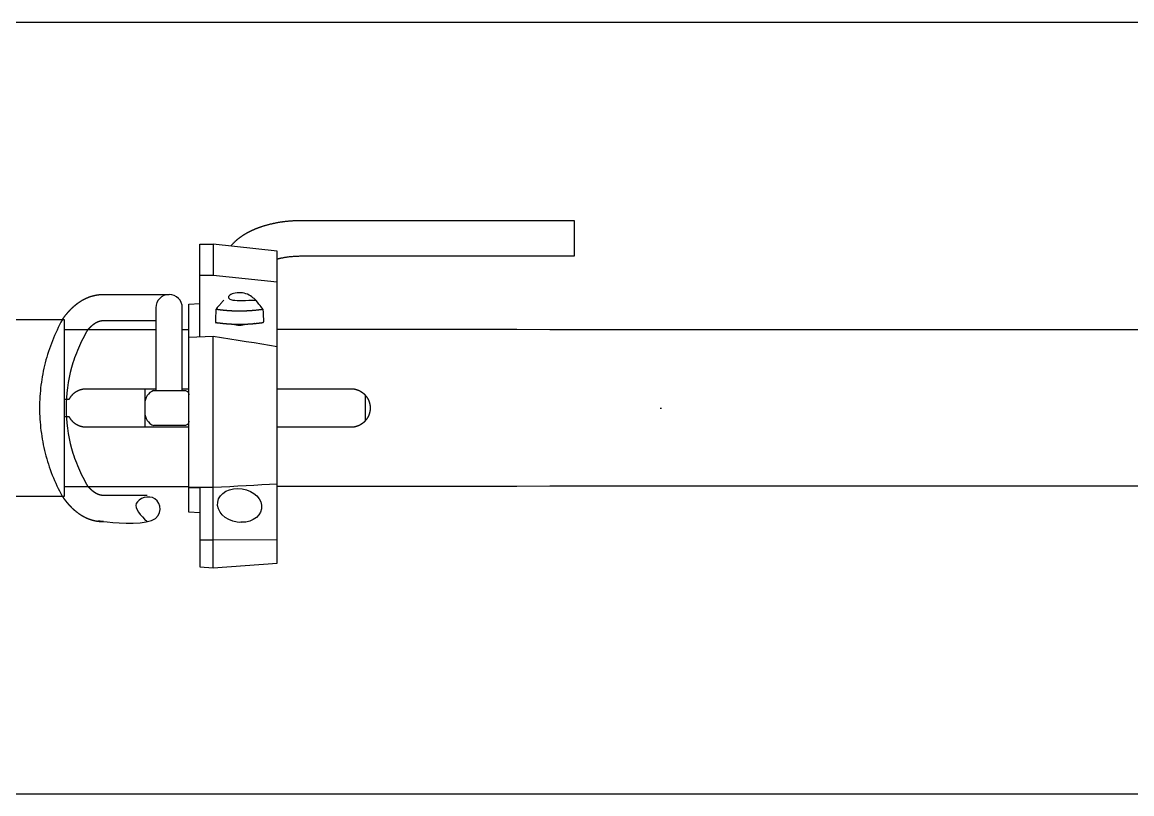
# Model space of a CAD drawing. Header units: millimetres. Extents: x 1924 to 471109, y -30014 to 109986.
# Drawn here: x 465719 to 466223, y 65733 to 66083 of the extents above; entities that cross this region are included whole.
import ezdxf

# ---------------------------------------------------------------- set-up
doc = ezdxf.new("R2010")
doc.units = ezdxf.units.MM
doc.header["$LTSCALE"] = 100
doc.linetypes.add('104', pattern=[4, 2, -2])
doc.linetypes.add('ACAD_ISO10W100', pattern=[18, 12, -3, 0, -3])
doc.layers.add('osy objektu', color=130, linetype='ACAD_ISO10W100', plot=False)
doc.layers.add('PERI_HIDDEN', color=30, linetype='104', plot=False)
doc.layers.add('rez sloupy', color=90, linetype='Continuous')

msp = doc.modelspace()

# ---------------------------------------------------------------- linework, layer by layer
at = {"color": 0, "linetype": 'ByBlock'}
for p, q in [((465799.947, 65968.015), (465805.947, 65968.015)), ((465738.447, 65943.29), (465779.947, 65943.29)), ((465791.947, 65943.29), (465794.947, 65943.29)), ((465774.947, 65916.495), (465774.947, 65898.995)), ((465791.947, 65916.495), (465794.947, 65916.495)), ((465874.947, 65913.603), (465874.947, 65901.888)), ((465738.447, 65872.2), (465794.947, 65872.2))]:
    msp.add_line(p, q, dxfattribs=at)
for points in [[(465834.947, 65975.355), (465835.1, 65975.394), (465835.253, 65975.434), (465835.408, 65975.473), (465835.564, 65975.511), (465835.72, 65975.549), (465835.878, 65975.586), (465836.036, 65975.623), (465836.195, 65975.659), (465836.354, 65975.694), (465836.515, 65975.73), (465836.676, 65975.764), (465836.838, 65975.798), (465837.001, 65975.831), (465837.164, 65975.864), (465837.493, 65975.928), (465837.825, 65975.99), (465838.159, 65976.049), (465838.496, 65976.106), (465838.835, 65976.16), (465839.177, 65976.212), (465839.52, 65976.262), (465839.866, 65976.309), (465840.214, 65976.353), (465840.563, 65976.394), (465840.914, 65976.434), (465841.267, 65976.47), (465841.621, 65976.504), (465841.977, 65976.535), (465842.334, 65976.564), (465842.692, 65976.59), (465843.051, 65976.613), (465843.411, 65976.633), (465843.772, 65976.651), (465844.133, 65976.666), (465844.495, 65976.679), (465844.858, 65976.688), (465845.22, 65976.695), (465845.583, 65976.7), (465845.947, 65976.701), (465969.947, 65976.701), (465969.947, 65992.701), (465845.947, 65992.701), (465845.652, 65992.7), (465845.358, 65992.698), (465845.063, 65992.695), (465844.769, 65992.69), (465844.475, 65992.684), (465844.18, 65992.677), (465843.886, 65992.668), (465843.592, 65992.658), (465843.299, 65992.646), (465843.005, 65992.633), (465842.712, 65992.619), (465842.418, 65992.603), (465842.125, 65992.586), (465841.832, 65992.568), (465841.54, 65992.549), (465841.247, 65992.528), (465840.955, 65992.505), (465840.664, 65992.482), (465840.372, 65992.456), (465840.081, 65992.43), (465839.79, 65992.402), (465839.5, 65992.373), (465839.21, 65992.343), (465838.921, 65992.311), (465838.631, 65992.278), (465838.343, 65992.243), (465838.054, 65992.207), (465837.767, 65992.17), (465837.479, 65992.132), (465837.193, 65992.092), (465836.906, 65992.051), (465836.621, 65992.008), (465836.336, 65991.964), (465836.051, 65991.919), (465835.767, 65991.872), (465835.484, 65991.824), (465835.201, 65991.775), (465834.919, 65991.724), (465834.637, 65991.672), (465834.357, 65991.619), (465834.077, 65991.564), (465833.797, 65991.508), (465833.519, 65991.45), (465833.241, 65991.392), (465832.964, 65991.332), (465832.687, 65991.27), (465832.412, 65991.207), (465832.137, 65991.143), (465831.863, 65991.078), (465831.59, 65991.011), (465831.317, 65990.942), (465831.046, 65990.873), (465830.775, 65990.802), (465830.505, 65990.729), (465830.236, 65990.656), (465829.968, 65990.581), (465829.701, 65990.504), (465829.435, 65990.426), (465829.17, 65990.347), (465828.906, 65990.266), (465828.643, 65990.185), (465828.38, 65990.101), (465828.119, 65990.017), (465827.859, 65989.93), (465827.729, 65989.887), (465827.6, 65989.843), (465827.471, 65989.799), (465827.342, 65989.754), (465827.213, 65989.709), (465827.084, 65989.664), (465826.956, 65989.618), (465826.828, 65989.572), (465826.701, 65989.526), (465826.574, 65989.479), (465826.447, 65989.432), (465826.32, 65989.385), (465826.193, 65989.337), (465826.067, 65989.289), (465825.941, 65989.241), (465825.815, 65989.192), (465825.69, 65989.143), (465825.565, 65989.094), (465825.44, 65989.044), (465825.316, 65988.994), (465825.191, 65988.943), (465825.067, 65988.892), (465824.944, 65988.841), (465824.82, 65988.79), (465824.697, 65988.738), (465824.575, 65988.685), (465824.452, 65988.633), (465824.33, 65988.58), (465824.208, 65988.526), (465824.087, 65988.473), (465823.965, 65988.418), (465823.844, 65988.364), (465823.724, 65988.309), (465823.603, 65988.254), (465823.483, 65988.198), (465823.364, 65988.142), (465823.244, 65988.086), (465823.125, 65988.029), (465823.006, 65987.972), (465822.888, 65987.915), (465822.77, 65987.857), (465822.652, 65987.798), (465822.534, 65987.74), (465822.417, 65987.681), (465822.3, 65987.621), (465822.184, 65987.562), (465822.068, 65987.501), (465821.952, 65987.441), (465821.836, 65987.38), (465821.721, 65987.318), (465821.606, 65987.257), (465821.491, 65987.195), (465821.377, 65987.132), (465821.263, 65987.069), (465821.15, 65987.006), (465821.037, 65986.942), (465820.924, 65986.878), (465820.811, 65986.813), (465820.699, 65986.748), (465820.587, 65986.683), (465820.476, 65986.617), (465820.365, 65986.551), (465820.254, 65986.484), (465820.144, 65986.417), (465820.034, 65986.35), (465819.924, 65986.282), (465819.815, 65986.214), (465819.706, 65986.145), (465819.597, 65986.076), (465819.489, 65986.007), (465819.381, 65985.937), (465819.274, 65985.867), (465819.167, 65985.796), (465819.06, 65985.725), (465818.953, 65985.653), (465818.847, 65985.581), (465818.742, 65985.509), (465818.637, 65985.436), (465818.532, 65985.362), (465818.427, 65985.288), (465818.323, 65985.214), (465818.219, 65985.14), (465818.116, 65985.064), (465818.013, 65984.989), (465817.91, 65984.913), (465817.808, 65984.836), (465817.706, 65984.759), (465817.605, 65984.682), (465817.504, 65984.604), (465817.403, 65984.526), (465817.303, 65984.447), (465817.203, 65984.367), (465817.104, 65984.288), (465817.005, 65984.207), (465816.907, 65984.127), (465816.808, 65984.045), (465816.711, 65983.963), (465816.614, 65983.881), (465816.517, 65983.798), (465816.421, 65983.715), (465816.325, 65983.631), (465816.229, 65983.547), (465816.134, 65983.462), (465816.04, 65983.377), (465815.946, 65983.291), (465815.852, 65983.205), (465815.759, 65983.118), (465815.667, 65983.03), (465815.575, 65982.943), (465815.483, 65982.854), (465815.392, 65982.765), (465815.301, 65982.676), (465815.211, 65982.585), (465815.122, 65982.495), (465815.032, 65982.404), (465814.944, 65982.312), (465814.856, 65982.22), (465814.768, 65982.127), (465814.681, 65982.033), (465814.595, 65981.939), (465814.509, 65981.845), (465814.423, 65981.75), (465814.338, 65981.654), (465814.254, 65981.558), (465814.17, 65981.461), (465814.086, 65981.364), (465814.004, 65981.266), (465813.921, 65981.167)], [(465799.947, 65939.929), (465799.947, 65982.015), (465805.947, 65982.015)], [(465805.947, 65835.276), (465834.947, 65837.362), (465834.947, 65978.931), (465805.947, 65982.015), (465805.947, 65968.015), (465834.947, 65964.931)], [(465737.541, 65947.824), (465737.541, 65947.824), (465737.594, 65947.903), (465737.648, 65947.981), (465737.702, 65948.059), (465737.757, 65948.137), (465737.811, 65948.215), (465737.865, 65948.293), (465737.92, 65948.37), (465737.975, 65948.447), (465738.03, 65948.524), (465738.085, 65948.601), (465738.14, 65948.678), (465738.195, 65948.754), (465738.251, 65948.83), (465738.306, 65948.906), (465738.362, 65948.982), (465738.418, 65949.057), (465738.474, 65949.133), (465738.53, 65949.208), (465738.586, 65949.282), (465738.643, 65949.357), (465738.7, 65949.432), (465738.756, 65949.506), (465738.813, 65949.58), (465738.87, 65949.654), (465738.927, 65949.727), (465738.985, 65949.801), (465739.042, 65949.874), (465739.1, 65949.947), (465739.158, 65950.019), (465739.215, 65950.092), (465739.274, 65950.164), (465739.332, 65950.236), (465739.39, 65950.308), (465739.449, 65950.38), (465739.507, 65950.451), (465739.566, 65950.522), (465739.625, 65950.593), (465739.684, 65950.664), (465739.743, 65950.734), (465739.802, 65950.805), (465739.862, 65950.875), (465739.922, 65950.945), (465739.981, 65951.014), (465740.041, 65951.084), (465740.101, 65951.153), (465740.162, 65951.222), (465740.222, 65951.29), (465740.283, 65951.359), (465740.343, 65951.427), (465740.404, 65951.495), (465740.465, 65951.563), (465740.526, 65951.63), (465740.588, 65951.698), (465740.649, 65951.765), (465740.711, 65951.832), (465740.772, 65951.899), (465740.834, 65951.965), (465740.896, 65952.031), (465740.959, 65952.097), (465741.021, 65952.163), (465741.084, 65952.228), (465741.146, 65952.294), (465741.209, 65952.359), (465741.272, 65952.424), (465741.335, 65952.488), (465741.398, 65952.552), (465741.462, 65952.617), (465741.526, 65952.68), (465741.589, 65952.744), (465741.653, 65952.807), (465741.717, 65952.87), (465741.781, 65952.933), (465741.846, 65952.996), (465741.91, 65953.058), (465741.975, 65953.12), (465742.04, 65953.182), (465742.105, 65953.244), (465742.17, 65953.305), (465742.235, 65953.367), (465742.301, 65953.427), (465742.366, 65953.488), (465742.432, 65953.548), (465742.498, 65953.609), (465742.564, 65953.668), (465742.63, 65953.728), (465742.697, 65953.787), (465742.763, 65953.847), (465742.83, 65953.905), (465742.897, 65953.964), (465742.964, 65954.022), (465743.031, 65954.08), (465743.098, 65954.138), (465743.165, 65954.196), (465743.233, 65954.253), (465743.301, 65954.31), (465743.369, 65954.367), (465743.437, 65954.423), (465743.505, 65954.479), (465743.573, 65954.535), (465743.642, 65954.591), (465743.711, 65954.646), (465743.779, 65954.701), (465743.848, 65954.756), (465743.918, 65954.811), (465743.987, 65954.865), (465744.056, 65954.919), (465744.126, 65954.973), (465744.196, 65955.026), (465744.266, 65955.079), (465744.336, 65955.132), (465744.406, 65955.185), (465744.476, 65955.237), (465744.547, 65955.289), (465744.617, 65955.341), (465744.688, 65955.392), (465744.759, 65955.443), (465744.83, 65955.494), (465744.902, 65955.545), (465744.973, 65955.595), (465745.045, 65955.645), (465745.117, 65955.695), (465745.189, 65955.744), (465745.261, 65955.793), (465745.333, 65955.842), (465745.405, 65955.891), (465745.478, 65955.939), (465745.551, 65955.987), (465745.624, 65956.035), (465745.697, 65956.082), (465745.77, 65956.129), (465745.843, 65956.176), (465745.917, 65956.222), (465745.99, 65956.268), (465746.064, 65956.314), (465746.138, 65956.36), (465746.212, 65956.405), (465746.286, 65956.45), (465746.361, 65956.495), (465746.435, 65956.539), (465746.51, 65956.583), (465746.585, 65956.627), (465746.66, 65956.67), (465746.735, 65956.713), (465746.811, 65956.756), (465746.886, 65956.798), (465746.962, 65956.84), (465747.038, 65956.882), (465747.114, 65956.924), (465747.19, 65956.965), (465747.266, 65957.006), (465747.343, 65957.046), (465747.419, 65957.086), (465747.496, 65957.126), (465747.573, 65957.166), (465747.65, 65957.205), (465747.727, 65957.244), (465747.805, 65957.283), (465747.882, 65957.321), (465747.96, 65957.359), (465748.038, 65957.396), (465748.116, 65957.434), (465748.194, 65957.471), (465748.273, 65957.507), (465748.351, 65957.543), (465748.43, 65957.579), (465748.509, 65957.615), (465748.588, 65957.65), (465748.667, 65957.685), (465748.746, 65957.719), (465748.825, 65957.753), (465748.905, 65957.787), (465748.985, 65957.82), (465749.064, 65957.853), (465749.144, 65957.886), (465749.225, 65957.918), (465749.305, 65957.95), (465749.385, 65957.982), (465749.466, 65958.013), (465749.546, 65958.044), (465749.627, 65958.074), (465749.708, 65958.104), (465749.789, 65958.134), (465749.87, 65958.163), (465749.952, 65958.192), (465750.033, 65958.221), (465750.115, 65958.249), (465750.196, 65958.277), (465750.278, 65958.305), (465750.36, 65958.332), (465750.442, 65958.358), (465750.524, 65958.385), (465750.606, 65958.411), (465750.689, 65958.436), (465750.771, 65958.462), (465750.854, 65958.487), (465750.937, 65958.511), (465751.019, 65958.535), (465751.102, 65958.559), (465751.185, 65958.582), (465751.268, 65958.605), (465751.352, 65958.628), (465751.435, 65958.65), (465751.518, 65958.672), (465751.602, 65958.693), (465751.685, 65958.714), (465751.769, 65958.735), (465751.853, 65958.755), (465751.936, 65958.775), (465752.02, 65958.794), (465752.104, 65958.813), (465752.188, 65958.832), (465752.273, 65958.85), (465752.357, 65958.868), (465752.441, 65958.886), (465752.526, 65958.903), (465752.61, 65958.919), (465752.695, 65958.936), (465752.779, 65958.951), (465752.864, 65958.967), (465752.949, 65958.982), (465753.034, 65958.997), (465753.118, 65959.011), (465753.203, 65959.025), (465753.288, 65959.038), (465753.373, 65959.051), (465753.459, 65959.064), (465753.544, 65959.076), (465753.629, 65959.088), (465753.714, 65959.099), (465753.8, 65959.11), (465753.885, 65959.12), (465753.971, 65959.13), (465754.056, 65959.14), (465754.142, 65959.149), (465754.227, 65959.158), (465754.313, 65959.167), (465754.399, 65959.175), (465754.484, 65959.182), (465754.57, 65959.189), (465754.656, 65959.196), (465754.742, 65959.202), (465754.828, 65959.208), (465754.914, 65959.214), (465755, 65959.219), (465755.086, 65959.223), (465755.172, 65959.227), (465755.258, 65959.231), (465755.344, 65959.234), (465755.43, 65959.237), (465755.516, 65959.24), (465755.602, 65959.242), (465755.688, 65959.243), (465755.774, 65959.244), (465755.86, 65959.245), (465755.947, 65959.245), (465785.947, 65959.245)], [(465799.947, 65860.233), (465794.947, 65860.495), (465794.947, 65954.845), (465799.947, 65955.107)], [(465779.947, 65947.245), (465755.947, 65947.245), (465755.859, 65947.245), (465755.771, 65947.243), (465755.684, 65947.239), (465755.595, 65947.235), (465755.507, 65947.229), (465755.418, 65947.221), (465755.329, 65947.212), (465755.284, 65947.207), (465755.239, 65947.202), (465755.194, 65947.196), (465755.149, 65947.19), (465755.104, 65947.183), (465755.058, 65947.176), (465755.013, 65947.169), (465754.967, 65947.161), (465754.922, 65947.153), (465754.876, 65947.144), (465754.83, 65947.135), (465754.784, 65947.126), (465754.738, 65947.116), (465754.692, 65947.106), (465754.645, 65947.095), (465754.599, 65947.084), (465754.552, 65947.073), (465754.505, 65947.061), (465754.458, 65947.048), (465754.411, 65947.035), (465754.364, 65947.022), (465754.317, 65947.008), (465754.269, 65946.994), (465754.221, 65946.979), (465754.173, 65946.964), (465754.125, 65946.948), (465754.077, 65946.932), (465754.029, 65946.916), (465753.98, 65946.898), (465753.931, 65946.881), (465753.882, 65946.863), (465753.833, 65946.844), (465753.784, 65946.825), (465753.735, 65946.806), (465753.685, 65946.785), (465753.635, 65946.765), (465753.585, 65946.744), (465753.535, 65946.722), (465753.484, 65946.7), (465753.434, 65946.677), (465753.383, 65946.654), (465753.332, 65946.63), (465753.281, 65946.606), (465753.229, 65946.581), (465753.177, 65946.556), (465753.125, 65946.53), (465753.073, 65946.503), (465753.021, 65946.476), (465752.968, 65946.449), (465752.916, 65946.421), (465752.863, 65946.392), (465752.809, 65946.363), (465752.756, 65946.333), (465752.702, 65946.302), (465752.648, 65946.271), (465752.594, 65946.24), (465752.539, 65946.207), (465752.485, 65946.174), (465752.43, 65946.141), (465752.374, 65946.107), (465752.319, 65946.072), (465752.263, 65946.037), (465752.207, 65946.001), (465752.151, 65945.965), (465752.095, 65945.927), (465752.038, 65945.889), (465751.981, 65945.851), (465751.925, 65945.812), (465751.868, 65945.772), (465751.81, 65945.732), (465751.753, 65945.691), (465751.695, 65945.649), (465751.638, 65945.606), (465751.58, 65945.563), (465751.522, 65945.52), (465751.463, 65945.475), (465751.405, 65945.43), (465751.346, 65945.385), (465751.288, 65945.338), (465751.229, 65945.291), (465751.17, 65945.244), (465751.111, 65945.195), (465751.052, 65945.146), (465750.992, 65945.097), (465750.933, 65945.046), (465750.873, 65944.995), (465750.813, 65944.944), (465750.753, 65944.891), (465750.693, 65944.838), (465750.633, 65944.785), (465750.573, 65944.73), (465750.513, 65944.675), (465750.453, 65944.62), (465750.392, 65944.563), (465750.331, 65944.506), (465750.271, 65944.448), (465750.21, 65944.39), (465750.149, 65944.331), (465750.088, 65944.271), (465750.027, 65944.21), (465749.966, 65944.149), (465749.905, 65944.087), (465749.844, 65944.025), (465749.782, 65943.961), (465749.721, 65943.898), (465749.66, 65943.833), (465749.598, 65943.767), (465749.537, 65943.701), (465749.475, 65943.635), (465749.414, 65943.567), (465749.352, 65943.499), (465749.29, 65943.43), (465749.229, 65943.361), (465749.167, 65943.29)], [(467652.947, 65943.245), (465958.697, 65943.245), (465943.697, 65943.29), (465834.947, 65943.29)], [(465834.947, 65935.555), (465831.517, 65936.109), (465828.033, 65936.671), (465824.495, 65937.241), (465820.902, 65937.818), (465817.251, 65938.404), (465813.543, 65938.999), (465809.775, 65939.602), (465805.947, 65940.214), (465794.947, 65939.691)], [(465794.947, 65871.71), (465795.944, 65871.704), (465796.943, 65871.698), (465797.943, 65871.693), (465798.944, 65871.687), (465799.947, 65871.682), (465799.947, 65835.692), (465805.947, 65835.276), (465805.947, 65940.214)], [(465738.447, 65911.745), (465740.664, 65911.745), (465740.735, 65911.88), (465740.808, 65912.014), (465740.884, 65912.146), (465740.961, 65912.276), (465741.041, 65912.405), (465741.123, 65912.532), (465741.206, 65912.657), (465741.292, 65912.781), (465741.379, 65912.903), (465741.469, 65913.023), (465741.559, 65913.141), (465741.652, 65913.257), (465741.746, 65913.371), (465741.841, 65913.483), (465741.938, 65913.593), (465742.036, 65913.701), (465742.136, 65913.806), (465742.236, 65913.909), (465742.339, 65914.011), (465742.443, 65914.111), (465742.55, 65914.209), (465742.659, 65914.307), (465742.77, 65914.403), (465742.883, 65914.497), (465742.998, 65914.59), (465743.116, 65914.681), (465743.235, 65914.771), (465743.356, 65914.859), (465743.479, 65914.945), (465743.603, 65915.03), (465743.73, 65915.112), (465743.858, 65915.193), (465743.987, 65915.272), (465744.119, 65915.348), (465744.251, 65915.422), (465744.385, 65915.494), (465744.521, 65915.564), (465744.658, 65915.632), (465744.796, 65915.697), (465744.935, 65915.76), (465745.076, 65915.82), (465745.217, 65915.878), (465745.36, 65915.933), (465745.504, 65915.985), (465745.648, 65916.035), (465745.793, 65916.082), (465745.939, 65916.127), (465746.086, 65916.169), (465746.233, 65916.209), (465746.381, 65916.246), (465746.528, 65916.28), (465746.677, 65916.312), (465746.825, 65916.341), (465746.974, 65916.368), (465747.122, 65916.392), (465747.271, 65916.414), (465747.419, 65916.433), (465747.567, 65916.449), (465747.715, 65916.463), (465747.862, 65916.475), (465748.009, 65916.484), (465748.156, 65916.49), (465748.302, 65916.494), (465748.447, 65916.495), (465779.947, 65916.495)], [(465834.947, 65916.495), (465868.447, 65916.495), (465868.55, 65916.495), (465868.654, 65916.493), (465868.759, 65916.489), (465868.863, 65916.485), (465868.968, 65916.479), (465869.074, 65916.472), (465869.179, 65916.463), (465869.285, 65916.454), (465869.391, 65916.443), (465869.497, 65916.43), (465869.603, 65916.417), (465869.709, 65916.402), (465869.815, 65916.385), (465869.921, 65916.368), (465870.028, 65916.349), (465870.134, 65916.329), (465870.24, 65916.307), (465870.346, 65916.284), (465870.452, 65916.26), (465870.557, 65916.235), (465870.663, 65916.208), (465870.768, 65916.18), (465870.873, 65916.15), (465870.978, 65916.12), (465871.082, 65916.088), (465871.186, 65916.054), (465871.29, 65916.02), (465871.393, 65915.984), (465871.496, 65915.946), (465871.598, 65915.908), (465871.7, 65915.868), (465871.801, 65915.827), (465871.902, 65915.784), (465872.002, 65915.74), (465872.101, 65915.695), (465872.2, 65915.649), (465872.299, 65915.601), (465872.396, 65915.552), (465872.493, 65915.502), (465872.589, 65915.451), (465872.685, 65915.399), (465872.779, 65915.345), (465872.873, 65915.291), (465872.966, 65915.235), (465873.059, 65915.178), (465873.15, 65915.121), (465873.241, 65915.062), (465873.331, 65915.002), (465873.42, 65914.942), (465873.508, 65914.88), (465873.595, 65914.818), (465873.681, 65914.754), (465873.766, 65914.69), (465873.85, 65914.625), (465873.934, 65914.559), (465874.016, 65914.492), (465874.097, 65914.425), (465874.177, 65914.357), (465874.256, 65914.288), (465874.334, 65914.218), (465874.41, 65914.148), (465874.486, 65914.077), (465874.56, 65914.005), (465874.633, 65913.933), (465874.706, 65913.86), (465874.777, 65913.785), (465874.848, 65913.71), (465874.919, 65913.633), (465874.988, 65913.555), (465875.057, 65913.476), (465875.126, 65913.396), (465875.193, 65913.315), (465875.26, 65913.233), (465875.326, 65913.15), (465875.391, 65913.065), (465875.455, 65912.98), (465875.519, 65912.894), (465875.581, 65912.807), (465875.643, 65912.719), (465875.703, 65912.63), (465875.763, 65912.54), (465875.822, 65912.45), (465875.879, 65912.358), (465875.936, 65912.266), (465875.992, 65912.173), (465876.046, 65912.079), (465876.1, 65911.984), (465876.152, 65911.888), (465876.203, 65911.792), (465876.253, 65911.695), (465876.302, 65911.598), (465876.35, 65911.499), (465876.396, 65911.401), (465876.441, 65911.301), (465876.485, 65911.201), (465876.528, 65911.1), (465876.569, 65910.999), (465876.609, 65910.897), (465876.648, 65910.795), (465876.685, 65910.692), (465876.721, 65910.589), (465876.756, 65910.485), (465876.789, 65910.381), (465876.821, 65910.277), (465876.852, 65910.172), (465876.881, 65910.067), (465876.909, 65909.962), (465876.936, 65909.856), (465876.961, 65909.751), (465876.986, 65909.645), (465877.008, 65909.539), (465877.03, 65909.433), (465877.05, 65909.326), (465877.069, 65909.22), (465877.087, 65909.114), (465877.103, 65909.008), (465877.118, 65908.901), (465877.132, 65908.795), (465877.144, 65908.689), (465877.155, 65908.584), (465877.165, 65908.478), (465877.173, 65908.372), (465877.18, 65908.267), (465877.186, 65908.162), (465877.191, 65908.057), (465877.194, 65907.953), (465877.196, 65907.849), (465877.197, 65907.745), (465877.196, 65907.642), (465877.194, 65907.538), (465877.191, 65907.433), (465877.186, 65907.328), (465877.18, 65907.223), (465877.173, 65907.118), (465877.165, 65907.013), (465877.155, 65906.907), (465877.144, 65906.801), (465877.132, 65906.695), (465877.118, 65906.589), (465877.103, 65906.483), (465877.087, 65906.377), (465877.069, 65906.27), (465877.05, 65906.164), (465877.03, 65906.058), (465877.008, 65905.952), (465876.986, 65905.846), (465876.961, 65905.74), (465876.936, 65905.634), (465876.909, 65905.529), (465876.881, 65905.423), (465876.852, 65905.318), (465876.821, 65905.214), (465876.789, 65905.109), (465876.756, 65905.005), (465876.721, 65904.902), (465876.685, 65904.798), (465876.648, 65904.696), (465876.609, 65904.593), (465876.569, 65904.492), (465876.528, 65904.39), (465876.485, 65904.29), (465876.441, 65904.189), (465876.396, 65904.09), (465876.35, 65903.991), (465876.302, 65903.893), (465876.253, 65903.795), (465876.203, 65903.698), (465876.152, 65903.602), (465876.1, 65903.507), (465876.046, 65903.412), (465875.992, 65903.318), (465875.936, 65903.225), (465875.879, 65903.132), (465875.822, 65903.041), (465875.763, 65902.95), (465875.703, 65902.86), (465875.643, 65902.771), (465875.581, 65902.683), (465875.519, 65902.596), (465875.455, 65902.51), (465875.391, 65902.425), (465875.326, 65902.341), (465875.26, 65902.258), (465875.193, 65902.175), (465875.126, 65902.094), (465875.057, 65902.014), (465874.988, 65901.935), (465874.919, 65901.858), (465874.848, 65901.781), (465874.777, 65901.705), (465874.706, 65901.631), (465874.633, 65901.558), (465874.56, 65901.485), (465874.486, 65901.414), (465874.41, 65901.343), (465874.334, 65901.272), (465874.256, 65901.203), (465874.177, 65901.134), (465874.097, 65901.066), (465874.016, 65900.998), (465873.934, 65900.931), (465873.85, 65900.865), (465873.766, 65900.8), (465873.681, 65900.736), (465873.595, 65900.673), (465873.508, 65900.61), (465873.42, 65900.549), (465873.331, 65900.488), (465873.241, 65900.428), (465873.15, 65900.37), (465873.059, 65900.312), (465872.966, 65900.255), (465872.873, 65900.2), (465872.779, 65900.145), (465872.685, 65900.092), (465872.589, 65900.039), (465872.493, 65899.988), (465872.396, 65899.938), (465872.299, 65899.889), (465872.2, 65899.842), (465872.101, 65899.795), (465872.002, 65899.75), (465871.902, 65899.706), (465871.801, 65899.664), (465871.7, 65899.623), (465871.598, 65899.583), (465871.496, 65899.544), (465871.393, 65899.507), (465871.29, 65899.471), (465871.186, 65899.436), (465871.082, 65899.403), (465870.978, 65899.371), (465870.873, 65899.34), (465870.768, 65899.311), (465870.663, 65899.283), (465870.557, 65899.256), (465870.452, 65899.23), (465870.346, 65899.206), (465870.24, 65899.183), (465870.134, 65899.162), (465870.028, 65899.142), (465869.921, 65899.123), (465869.815, 65899.105), (465869.709, 65899.089), (465869.603, 65899.074), (465869.497, 65899.06), (465869.391, 65899.048), (465869.285, 65899.037), (465869.179, 65899.027), (465869.074, 65899.019), (465868.968, 65899.011), (465868.863, 65899.006), (465868.759, 65899.001), (465868.654, 65898.998), (465868.55, 65898.996), (465868.447, 65898.995), (465834.947, 65898.995)], [(465794.947, 65898.995), (465748.447, 65898.995), (465748.302, 65898.996), (465748.156, 65899), (465748.009, 65899.007), (465747.862, 65899.016), (465747.715, 65899.027), (465747.567, 65899.041), (465747.419, 65899.057), (465747.271, 65899.077), (465747.122, 65899.098), (465746.974, 65899.122), (465746.825, 65899.149), (465746.677, 65899.178), (465746.528, 65899.21), (465746.381, 65899.245), (465746.233, 65899.282), (465746.086, 65899.321), (465745.939, 65899.364), (465745.793, 65899.408), (465745.648, 65899.456), (465745.504, 65899.505), (465745.36, 65899.558), (465745.217, 65899.613), (465745.076, 65899.671), (465744.935, 65899.731), (465744.796, 65899.793), (465744.658, 65899.859), (465744.521, 65899.926), (465744.385, 65899.996), (465744.251, 65900.068), (465744.119, 65900.142), (465743.987, 65900.219), (465743.858, 65900.297), (465743.73, 65900.378), (465743.603, 65900.461), (465743.479, 65900.545), (465743.356, 65900.631), (465743.235, 65900.719), (465743.116, 65900.809), (465742.998, 65900.9), (465742.883, 65900.993), (465742.77, 65901.088), (465742.659, 65901.184), (465742.55, 65901.281), (465742.443, 65901.38), (465742.339, 65901.48), (465742.236, 65901.581), (465742.136, 65901.684), (465742.036, 65901.79), (465741.938, 65901.897), (465741.841, 65902.007), (465741.746, 65902.119), (465741.652, 65902.233), (465741.559, 65902.35), (465741.469, 65902.468), (465741.379, 65902.588), (465741.292, 65902.709), (465741.206, 65902.833), (465741.123, 65902.959), (465741.041, 65903.086), (465740.961, 65903.214), (465740.884, 65903.345), (465740.808, 65903.477), (465740.735, 65903.61), (465740.664, 65903.745), (465738.447, 65903.745)], [(465749.167, 65872.2), (465749.229, 65872.13), (465749.29, 65872.06), (465749.352, 65871.991), (465749.414, 65871.923), (465749.475, 65871.856), (465749.537, 65871.789), (465749.598, 65871.723), (465749.66, 65871.657), (465749.721, 65871.592), (465749.783, 65871.528), (465749.844, 65871.465), (465749.905, 65871.402), (465749.966, 65871.34), (465750.027, 65871.279), (465750.088, 65871.219), (465750.149, 65871.159), (465750.21, 65871.099), (465750.271, 65871.041), (465750.332, 65870.983), (465750.392, 65870.926), (465750.453, 65870.87), (465750.513, 65870.814), (465750.573, 65870.759), (465750.633, 65870.705), (465750.693, 65870.651), (465750.753, 65870.598), (465750.813, 65870.546), (465750.872, 65870.495), (465750.932, 65870.444), (465750.991, 65870.394), (465751.05, 65870.345), (465751.109, 65870.296), (465751.168, 65870.248), (465751.227, 65870.2), (465751.285, 65870.154), (465751.344, 65870.108), (465751.402, 65870.062), (465751.46, 65870.017), (465751.518, 65869.973), (465751.576, 65869.93), (465751.634, 65869.887), (465751.691, 65869.845), (465751.749, 65869.803), (465751.806, 65869.762), (465751.863, 65869.722), (465751.92, 65869.683), (465751.976, 65869.644), (465752.033, 65869.605), (465752.089, 65869.568), (465752.146, 65869.53), (465752.202, 65869.494), (465752.257, 65869.458), (465752.313, 65869.423), (465752.369, 65869.388), (465752.424, 65869.354), (465752.479, 65869.321), (465752.534, 65869.288), (465752.589, 65869.255), (465752.643, 65869.224), (465752.698, 65869.193), (465752.752, 65869.162), (465752.806, 65869.132), (465752.86, 65869.103), (465752.913, 65869.074), (465752.967, 65869.046), (465753.02, 65869.018), (465753.073, 65868.991), (465753.126, 65868.964), (465753.179, 65868.938), (465753.231, 65868.913), (465753.283, 65868.888), (465753.335, 65868.864), (465753.387, 65868.84), (465753.438, 65868.816), (465753.49, 65868.794), (465753.541, 65868.772), (465753.592, 65868.75), (465753.642, 65868.729), (465753.693, 65868.708), (465753.743, 65868.688), (465753.793, 65868.668), (465753.843, 65868.649), (465753.892, 65868.631), (465753.942, 65868.613), (465753.991, 65868.595), (465754.04, 65868.578), (465754.088, 65868.562), (465754.137, 65868.546), (465754.185, 65868.53), (465754.233, 65868.515), (465754.28, 65868.5), (465754.328, 65868.486), (465754.375, 65868.472), (465754.422, 65868.459), (465754.469, 65868.446), (465754.516, 65868.433), (465754.562, 65868.421), (465754.609, 65868.41), (465754.655, 65868.399), (465754.701, 65868.388), (465754.747, 65868.377), (465754.793, 65868.368), (465754.838, 65868.358), (465754.884, 65868.349), (465754.929, 65868.34), (465754.974, 65868.332), (465755.02, 65868.324), (465755.064, 65868.316), (465755.109, 65868.309), (465755.154, 65868.303), (465755.199, 65868.296), (465755.243, 65868.29), (465755.288, 65868.285), (465755.332, 65868.28), (465755.376, 65868.275), (465755.42, 65868.27), (465755.465, 65868.266), (465755.509, 65868.263), (465755.597, 65868.256), (465755.684, 65868.251), (465755.772, 65868.248), (465755.859, 65868.246), (465755.947, 65868.245), (465775.947, 65868.245)], [(465794.947, 65871.823), (465797.136, 65871.811), (465799.33, 65871.798), (465801.53, 65871.787), (465803.736, 65871.775), (465805.947, 65871.763), (465809.759, 65871.965), (465813.517, 65872.168), (465817.22, 65872.371), (465820.87, 65872.575), (465824.467, 65872.78), (465828.012, 65872.986), (465831.505, 65873.192), (465834.947, 65873.399)], [(467652.947, 65872.245), (465958.697, 65872.245), (465943.697, 65872.2), (465834.947, 65872.2)], [(465834.947, 65847.913), (465805.947, 65847.776), (465799.947, 65847.858)]]:
    msp.add_lwpolyline(points, dxfattribs=at)
for points in [[(465791.947, 65915.745), (465791.947, 65953.245, 1), (465779.947, 65953.245), (465779.947, 65915.745)], [(465778.947, 65915.745), (465792.947, 65915.745, -0.4142136), (465794.947, 65913.745)], [(465794.947, 65901.745, -0.4142136), (465792.947, 65899.745), (465778.947, 65899.745)]]:
    msp.add_lwpolyline(points, format="xyb", dxfattribs=at)
msp.add_lwpolyline([(465738.447, 65947.745), (465711.447, 65947.745), (465711.447, 65867.745), (465738.447, 65867.745)], close=True, dxfattribs=at)
for centre, start, end in [((465781.447, 65909.745), 112.61986, 180), ((465781.447, 65905.745), 180, 247.38014)]:
    msp.add_arc(centre, 6.5, start, end, dxfattribs=at)
for centre, major_axis, ratio, start_param, end_param in [((465817.947, 65952.707), (-8.5, 0), 0.8660254, 1.2134435, 1.9281492), ((465817.947, 65850.731), (9.972, 1.456), 0.5097485, 1.2115988, 1.5187321)]:
    msp.add_ellipse(centre, major_axis=major_axis, ratio=ratio, start_param=start_param, end_param=end_param, dxfattribs=at)
msp.add_ellipse((465817.947, 65863.556), major_axis=(9.935, -1.499), ratio=0.7616466, dxfattribs=at)
for points, weights, knots in [([(465810.83, 65956.732), (465809.018, 65954.672), (465807.207, 65952.612), (465807.433, 65952.579), (465807.659, 65952.545), (465807.886, 65952.513), (465808.113, 65952.481), (465808.342, 65952.451), (465808.57, 65952.42), (465808.8, 65952.391), (465809.029, 65952.361), (465809.259, 65952.333), (465809.489, 65952.306), (465809.72, 65952.279), (465809.951, 65952.253), (465810.183, 65952.228), (465810.414, 65952.203), (465810.646, 65952.18), (465810.878, 65952.157), (465811.11, 65952.135), (465811.342, 65952.113), (465811.574, 65952.093), (465811.807, 65952.073), (465812.039, 65952.054), (465812.271, 65952.035), (465812.503, 65952.018), (465812.735, 65952), (465812.967, 65951.984), (465813.199, 65951.969), (465813.43, 65951.954), (465813.661, 65951.94), (465813.892, 65951.927), (465814.122, 65951.914), (465814.352, 65951.903), (465814.582, 65951.891), (465814.811, 65951.881), (465815.039, 65951.871), (465815.267, 65951.863), (465815.495, 65951.854), (465815.721, 65951.847), (465815.948, 65951.84), (465816.173, 65951.834), (465816.398, 65951.829), (465816.621, 65951.825), (465816.845, 65951.82), (465817.067, 65951.818), (465817.288, 65951.815), (465817.508, 65951.813), (465817.728, 65951.812), (465817.947, 65951.812), (465818.165, 65951.812), (465818.385, 65951.813), (465818.605, 65951.815), (465818.826, 65951.818), (465819.048, 65951.82), (465819.272, 65951.825), (465819.495, 65951.829), (465819.72, 65951.834), (465819.945, 65951.84), (465820.172, 65951.847), (465820.398, 65951.854), (465820.626, 65951.863), (465820.854, 65951.871), (465821.082, 65951.881), (465821.311, 65951.891), (465821.541, 65951.903), (465821.771, 65951.914), (465822.001, 65951.927), (465822.232, 65951.94), (465822.463, 65951.954), (465822.694, 65951.969), (465822.926, 65951.984), (465823.158, 65952), (465823.39, 65952.018), (465823.622, 65952.035), (465823.854, 65952.054), (465824.086, 65952.073), (465824.319, 65952.093), (465824.551, 65952.113), (465824.783, 65952.135), (465825.015, 65952.157), (465825.247, 65952.18), (465825.479, 65952.203), (465825.711, 65952.228), (465825.942, 65952.253), (465826.173, 65952.279), (465826.404, 65952.306), (465826.634, 65952.333), (465826.864, 65952.361), (465827.094, 65952.391), (465827.323, 65952.42), (465827.551, 65952.451), (465827.78, 65952.481), (465828.007, 65952.513), (465828.234, 65952.545), (465828.46, 65952.579), (465828.686, 65952.612), (465826.875, 65954.672), (465825.063, 65956.732), (465822.547, 65960.068), (465817.947, 65960.068), (465813.346, 65960.068), (465810.83, 65956.732), (465817.947, 65956.732), (465825.063, 65956.732)], [1, 1, 1, 1, 1, 1, 1, 1, 1, 1, 1, 1, 1, 1, 1, 1, 1, 1, 1, 1, 1, 1, 1, 1, 1, 1, 1, 1, 1, 1, 1, 1, 1, 1, 1, 1, 1, 1, 1, 1, 1, 1, 1, 1, 1, 1, 1, 1, 1, 1, 1, 1, 1, 1, 1, 1, 1, 1, 1, 1, 1, 1, 1, 1, 1, 1, 1, 1, 1, 1, 1, 1, 1, 1, 1, 1, 1, 1, 1, 1, 1, 1, 1, 1, 1, 1, 1, 1, 1, 1, 1, 1, 1, 1, 1, 1, 1, 1, 1, 0.87943909683, 1, 0.87943909683, 1, 1, 1], [0, 0, 0, 1, 1, 2, 2, 3, 3, 4, 4, 5, 5, 6, 6, 7, 7, 8, 8, 9, 9, 10, 10, 11, 11, 12, 12, 13, 13, 14, 14, 15, 15, 16, 16, 17, 17, 18, 18, 19, 19, 20, 20, 21, 21, 22, 22, 23, 23, 24, 24, 25, 25, 26, 26, 27, 27, 28, 28, 29, 29, 30, 30, 31, 31, 32, 32, 33, 33, 34, 34, 35, 35, 36, 36, 37, 37, 38, 38, 39, 39, 40, 40, 41, 41, 42, 42, 43, 43, 44, 44, 45, 45, 46, 46, 47, 47, 48, 48, 49, 49, 49.9922275, 49.9922275, 50.984455, 50.984455, 51.984455, 51.984455, 51.984455]), ([(465807.207, 65952.612), (465806.066, 65949.581), (465807.207, 65946.55), (465807.433, 65946.517), (465807.659, 65946.483), (465807.886, 65946.451), (465808.113, 65946.419), (465808.342, 65946.388), (465808.57, 65946.358), (465808.8, 65946.328), (465809.029, 65946.299), (465809.259, 65946.271), (465809.489, 65946.243), (465809.72, 65946.217), (465809.951, 65946.191), (465810.183, 65946.166), (465810.414, 65946.141), (465810.646, 65946.118), (465810.878, 65946.095), (465811.11, 65946.073), (465811.342, 65946.051), (465811.574, 65946.031), (465811.807, 65946.01), (465812.039, 65945.992), (465812.271, 65945.973), (465812.503, 65945.955), (465812.735, 65945.938), (465812.967, 65945.922), (465813.199, 65945.906), (465813.43, 65945.892), (465813.661, 65945.878), (465813.892, 65945.865), (465814.122, 65945.852), (465814.352, 65945.841), (465814.582, 65945.829), (465814.811, 65945.819), (465815.039, 65945.809), (465815.267, 65945.801), (465815.495, 65945.792), (465815.721, 65945.785), (465815.948, 65945.778), (465816.173, 65945.772), (465816.398, 65945.767), (465816.621, 65945.762), (465816.845, 65945.758), (465817.067, 65945.755), (465817.288, 65945.753), (465817.508, 65945.751), (465817.728, 65945.75), (465817.947, 65945.75), (465818.165, 65945.75), (465818.385, 65945.751), (465818.605, 65945.753), (465818.826, 65945.755), (465819.048, 65945.758), (465819.272, 65945.762), (465819.495, 65945.767), (465819.72, 65945.772), (465819.945, 65945.778), (465820.172, 65945.785), (465820.398, 65945.792), (465820.626, 65945.801), (465820.854, 65945.809), (465821.082, 65945.819), (465821.311, 65945.829), (465821.541, 65945.841), (465821.771, 65945.852), (465822.001, 65945.865), (465822.232, 65945.878), (465822.463, 65945.892), (465822.694, 65945.906), (465822.926, 65945.922), (465823.158, 65945.938), (465823.39, 65945.955), (465823.622, 65945.973), (465823.854, 65945.992), (465824.086, 65946.01), (465824.319, 65946.031), (465824.551, 65946.051), (465824.783, 65946.073), (465825.015, 65946.095), (465825.247, 65946.118), (465825.479, 65946.141), (465825.711, 65946.166), (465825.942, 65946.191), (465826.173, 65946.217), (465826.404, 65946.243), (465826.634, 65946.271), (465826.864, 65946.299), (465827.094, 65946.328), (465827.323, 65946.358), (465827.551, 65946.388), (465827.78, 65946.419), (465828.007, 65946.451), (465828.234, 65946.483), (465828.46, 65946.517), (465828.686, 65946.55), (465829.827, 65949.581), (465828.686, 65952.612)], [1, 0.950785715177, 1, 1, 1, 1, 1, 1, 1, 1, 1, 1, 1, 1, 1, 1, 1, 1, 1, 1, 1, 1, 1, 1, 1, 1, 1, 1, 1, 1, 1, 1, 1, 1, 1, 1, 1, 1, 1, 1, 1, 1, 1, 1, 1, 1, 1, 1, 1, 1, 1, 1, 1, 1, 1, 1, 1, 1, 1, 1, 1, 1, 1, 1, 1, 1, 1, 1, 1, 1, 1, 1, 1, 1, 1, 1, 1, 1, 1, 1, 1, 1, 1, 1, 1, 1, 1, 1, 1, 1, 1, 1, 1, 1, 1, 1, 1, 0.950785715177, 1], [0, 0, 0, 0.6300688, 0.6300688, 1.6300688, 1.6300688, 2.6300688, 2.6300688, 3.6300688, 3.6300688, 4.6300688, 4.6300688, 5.6300688, 5.6300688, 6.6300688, 6.6300688, 7.6300688, 7.6300688, 8.6300688, 8.6300688, 9.6300688, 9.6300688, 10.6300688, 10.6300688, 11.6300688, 11.6300688, 12.6300688, 12.6300688, 13.6300688, 13.6300688, 14.6300688, 14.6300688, 15.6300688, 15.6300688, 16.6300688, 16.6300688, 17.6300688, 17.6300688, 18.6300688, 18.6300688, 19.6300688, 19.6300688, 20.6300688, 20.6300688, 21.6300688, 21.6300688, 22.6300688, 22.6300688, 23.6300688, 23.6300688, 24.6300688, 24.6300688, 25.6300688, 25.6300688, 26.6300688, 26.6300688, 27.6300688, 27.6300688, 28.6300688, 28.6300688, 29.6300688, 29.6300688, 30.6300688, 30.6300688, 31.6300688, 31.6300688, 32.6300688, 32.6300688, 33.6300688, 33.6300688, 34.6300688, 34.6300688, 35.6300688, 35.6300688, 36.6300688, 36.6300688, 37.6300688, 37.6300688, 38.6300688, 38.6300688, 39.6300688, 39.6300688, 40.6300688, 40.6300688, 41.6300688, 41.6300688, 42.6300688, 42.6300688, 43.6300688, 43.6300688, 44.6300688, 44.6300688, 45.6300688, 45.6300688, 46.6300688, 46.6300688, 47.6300688, 47.6300688, 48.2601377, 48.2601377, 48.2601377]), ([(465737.5, 65867.745), (465737.52, 65867.706), (465737.541, 65867.666), (465737.568, 65867.627), (465737.594, 65867.588), (465737.621, 65867.549), (465737.648, 65867.509), (465737.675, 65867.47), (465737.702, 65867.431), (465737.73, 65867.392), (465737.757, 65867.353), (465737.784, 65867.314), (465737.811, 65867.275), (465737.838, 65867.237), (465737.865, 65867.198), (465737.893, 65867.159), (465737.92, 65867.12), (465737.947, 65867.082), (465737.975, 65867.043), (465738.002, 65867.005), (465738.03, 65866.966), (465738.057, 65866.928), (465738.085, 65866.889), (465738.112, 65866.851), (465738.14, 65866.813), (465738.168, 65866.775), (465738.195, 65866.737), (465738.223, 65866.698), (465738.251, 65866.66), (465738.279, 65866.622), (465738.306, 65866.584), (465738.334, 65866.547), (465738.362, 65866.509), (465738.39, 65866.471), (465738.418, 65866.433), (465738.446, 65866.396), (465738.474, 65866.358), (465738.502, 65866.32), (465738.53, 65866.283), (465738.558, 65866.245), (465738.586, 65866.208), (465738.615, 65866.171), (465738.643, 65866.133), (465738.671, 65866.096), (465738.7, 65866.059), (465738.728, 65866.022), (465738.756, 65865.985), (465738.785, 65865.948), (465738.813, 65865.911), (465738.842, 65865.874), (465738.87, 65865.837), (465738.899, 65865.8), (465738.928, 65865.763), (465738.956, 65865.726), (465738.985, 65865.69), (465739.014, 65865.653), (465739.042, 65865.616), (465739.071, 65865.58), (465739.1, 65865.543), (465739.129, 65865.507), (465739.158, 65865.471), (465739.187, 65865.434), (465739.216, 65865.398), (465739.245, 65865.362), (465739.274, 65865.326), (465739.303, 65865.29), (465739.332, 65865.253), (465739.361, 65865.218), (465739.39, 65865.182), (465739.42, 65865.146), (465739.449, 65865.11), (465739.478, 65865.074), (465739.508, 65865.038), (465739.537, 65865.003), (465739.566, 65864.967), (465739.596, 65864.931), (465739.625, 65864.896), (465739.655, 65864.861), (465739.685, 65864.825), (465739.714, 65864.79), (465739.744, 65864.754), (465739.774, 65864.719), (465739.803, 65864.684), (465739.833, 65864.649), (465739.863, 65864.614), (465739.893, 65864.579), (465739.923, 65864.544), (465739.952, 65864.509), (465739.982, 65864.474), (465740.012, 65864.439), (465740.042, 65864.405), (465740.072, 65864.37), (465740.103, 65864.335), (465740.133, 65864.301), (465740.163, 65864.266), (465740.193, 65864.232), (465740.223, 65864.197), (465740.254, 65864.163), (465740.284, 65864.129), (465740.314, 65864.095), (465740.345, 65864.06), (465740.375, 65864.026), (465740.406, 65863.992), (465740.436, 65863.958), (465740.467, 65863.924), (465740.497, 65863.891), (465740.528, 65863.857), (465740.558, 65863.823), (465740.589, 65863.789), (465740.62, 65863.756), (465740.651, 65863.722), (465740.681, 65863.688), (465740.712, 65863.655), (465740.743, 65863.622), (465740.774, 65863.588), (465740.805, 65863.555), (465740.836, 65863.522), (465740.867, 65863.489), (465740.898, 65863.455), (465740.929, 65863.422), (465740.96, 65863.389), (465740.992, 65863.357), (465741.023, 65863.324), (465741.054, 65863.291), (465741.085, 65863.258), (465741.117, 65863.225), (465741.148, 65863.193), (465741.18, 65863.16), (465741.211, 65863.128), (465741.242, 65863.095), (465741.274, 65863.063), (465741.306, 65863.03), (465741.337, 65862.998), (465741.369, 65862.966), (465741.4, 65862.934), (465741.432, 65862.902), (465741.464, 65862.87), (465741.496, 65862.838), (465741.527, 65862.806), (465741.559, 65862.774), (465741.591, 65862.742), (465741.623, 65862.711), (465741.655, 65862.679), (465741.687, 65862.647), (465741.719, 65862.616), (465741.751, 65862.584), (465741.783, 65862.553), (465741.816, 65862.522), (465741.848, 65862.49), (465741.88, 65862.459), (465741.912, 65862.428), (465741.945, 65862.397), (465741.977, 65862.366), (465742.009, 65862.335), (465742.042, 65862.304), (465742.074, 65862.273), (465742.107, 65862.242), (465742.139, 65862.212), (465742.172, 65862.181), (465742.204, 65862.15), (465742.237, 65862.12), (465742.27, 65862.089), (465742.303, 65862.059), (465742.335, 65862.029), (465742.368, 65861.998), (465742.401, 65861.968), (465742.434, 65861.938), (465742.467, 65861.908), (465742.5, 65861.878), (465742.533, 65861.848), (465742.566, 65861.818), (465742.599, 65861.788), (465742.632, 65861.758), (465742.665, 65861.729), (465742.698, 65861.699), (465742.732, 65861.67), (465742.765, 65861.64), (465742.798, 65861.611), (465742.831, 65861.581), (465742.865, 65861.552), (465742.898, 65861.523), (465742.932, 65861.494), (465742.965, 65861.464), (465742.999, 65861.435), (465743.032, 65861.407), (465743.066, 65861.378), (465743.1, 65861.349), (465743.133, 65861.32), (465743.167, 65861.291), (465743.201, 65861.263), (465743.235, 65861.234), (465743.268, 65861.206), (465743.302, 65861.177), (465743.336, 65861.149), (465743.37, 65861.121), (465743.404, 65861.092), (465743.438, 65861.064), (465743.472, 65861.036), (465743.506, 65861.008), (465743.541, 65860.98), (465743.575, 65860.952), (465743.609, 65860.924), (465743.643, 65860.897), (465743.677, 65860.869), (465743.712, 65860.841), (465743.746, 65860.814), (465743.781, 65860.786), (465743.815, 65860.759), (465743.85, 65860.732), (465743.884, 65860.704), (465743.919, 65860.677), (465743.953, 65860.65), (465743.988, 65860.623), (465744.023, 65860.596), (465744.057, 65860.569), (465744.092, 65860.542), (465744.127, 65860.515), (465744.162, 65860.489), (465744.197, 65860.462), (465744.232, 65860.435), (465744.267, 65860.409), (465744.302, 65860.383), (465744.337, 65860.356), (465744.372, 65860.33), (465744.407, 65860.304), (465744.442, 65860.277), (465744.477, 65860.251), (465744.512, 65860.225), (465744.548, 65860.199), (465744.583, 65860.174), (465744.618, 65860.148), (465744.654, 65860.122), (465744.689, 65860.096), (465744.725, 65860.071), (465744.76, 65860.045), (465744.796, 65860.02), (465744.831, 65859.995), (465744.867, 65859.969), (465744.902, 65859.944), (465744.938, 65859.919), (465744.974, 65859.894), (465745.01, 65859.869), (465745.045, 65859.844), (465745.081, 65859.819), (465745.117, 65859.794), (465745.153, 65859.77), (465745.189, 65859.745), (465745.225, 65859.72), (465745.261, 65859.696), (465745.297, 65859.671), (465745.333, 65859.647), (465745.37, 65859.623), (465745.406, 65859.599), (465745.442, 65859.574), (465745.478, 65859.55), (465745.515, 65859.526), (465745.551, 65859.502), (465745.587, 65859.479), (465745.624, 65859.455), (465745.66, 65859.431), (465745.697, 65859.408), (465745.733, 65859.384), (465745.77, 65859.361), (465745.807, 65859.337), (465745.843, 65859.314), (465745.88, 65859.291), (465745.917, 65859.268), (465745.954, 65859.244), (465745.99, 65859.221), (465746.027, 65859.199), (465746.064, 65859.176), (465746.101, 65859.153), (465746.138, 65859.13), (465746.175, 65859.108), (465746.212, 65859.085), (465746.249, 65859.063), (465746.286, 65859.04), (465746.324, 65859.018), (465746.361, 65858.995), (465746.398, 65858.973), (465746.435, 65858.951), (465746.473, 65858.929), (465746.51, 65858.907), (465746.548, 65858.885), (465746.585, 65858.864), (465746.623, 65858.842), (465746.66, 65858.82), (465746.698, 65858.799), (465746.735, 65858.777), (465746.773, 65858.756), (465746.811, 65858.735), (465746.848, 65858.713), (465746.886, 65858.692), (465746.924, 65858.671), (465746.962, 65858.65), (465747, 65858.629), (465747.038, 65858.608), (465747.076, 65858.587), (465747.114, 65858.567), (465747.152, 65858.546), (465747.19, 65858.526), (465747.228, 65858.505), (465747.266, 65858.485), (465747.304, 65858.464), (465747.343, 65858.444), (465747.381, 65858.424), (465747.419, 65858.404), (465747.458, 65858.384), (465747.496, 65858.364), (465747.534, 65858.344), (465747.573, 65858.325), (465747.611, 65858.305), (465747.65, 65858.285), (465747.689, 65858.266), (465747.727, 65858.246), (465747.766, 65858.227), (465747.805, 65858.208), (465747.844, 65858.189), (465747.882, 65858.169), (465747.921, 65858.151), (465747.96, 65858.132), (465747.999, 65858.113), (465748.038, 65858.094), (465748.077, 65858.075), (465748.116, 65858.057), (465748.155, 65858.038), (465748.194, 65858.02), (465748.234, 65858.002), (465748.273, 65857.983), (465748.312, 65857.965), (465748.351, 65857.947), (465748.391, 65857.929), (465748.43, 65857.911), (465748.469, 65857.894), (465748.509, 65857.876), (465748.548, 65857.858), (465748.588, 65857.841), (465748.627, 65857.823), (465748.667, 65857.806), (465748.707, 65857.789), (465748.746, 65857.772), (465748.786, 65857.755), (465748.826, 65857.738), (465748.865, 65857.721), (465748.905, 65857.704), (465748.945, 65857.687), (465748.985, 65857.671), (465749.025, 65857.654), (465749.065, 65857.638), (465749.105, 65857.621), (465749.145, 65857.605), (465749.185, 65857.589), (465749.225, 65857.573), (465749.265, 65857.557), (465749.305, 65857.541), (465749.345, 65857.525), (465749.386, 65857.509), (465749.426, 65857.494), (465749.466, 65857.478), (465749.507, 65857.463), (465749.547, 65857.447), (465749.587, 65857.432), (465749.628, 65857.417), (465749.668, 65857.402), (465749.709, 65857.387), (465749.749, 65857.372), (465749.79, 65857.357), (465749.83, 65857.342), (465749.871, 65857.327), (465749.912, 65857.313), (465749.952, 65857.298), (465749.993, 65857.284), (465750.034, 65857.27), (465750.074, 65857.256), (465750.115, 65857.242), (465750.156, 65857.228), (465750.197, 65857.214), (465750.238, 65857.2), (465750.279, 65857.186), (465750.32, 65857.173), (465750.361, 65857.159), (465750.402, 65857.146), (465750.443, 65857.132), (465750.484, 65857.119), (465750.525, 65857.106), (465750.566, 65857.093), (465750.607, 65857.08), (465750.648, 65857.067), (465750.689, 65857.054), (465750.731, 65857.042), (465750.772, 65857.029), (465750.813, 65857.017), (465750.854, 65857.004), (465750.896, 65856.992), (465750.937, 65856.98), (465750.978, 65856.968), (465751.02, 65856.955), (465751.061, 65856.944), (465751.103, 65856.932), (465751.144, 65856.92), (465751.186, 65856.908), (465751.227, 65856.897), (465751.269, 65856.885), (465751.31, 65856.874), (465751.352, 65856.863), (465751.394, 65856.852), (465751.435, 65856.841), (465751.477, 65856.83), (465751.519, 65856.819), (465751.56, 65856.808), (465751.602, 65856.797), (465751.644, 65856.787), (465751.686, 65856.776), (465751.727, 65856.766), (465751.769, 65856.756), (465751.811, 65856.746), (465751.853, 65856.736), (465751.895, 65856.726), (465751.937, 65856.716), (465751.979, 65856.706), (465752.021, 65856.696), (465752.063, 65856.687), (465752.105, 65856.677), (465752.147, 65856.668), (465752.189, 65856.659), (465752.231, 65856.649), (465752.273, 65856.64), (465752.315, 65856.631), (465752.357, 65856.622), (465752.399, 65856.614), (465752.442, 65856.605), (465752.484, 65856.596), (465752.526, 65856.588), (465752.568, 65856.58), (465752.61, 65856.571), (465752.653, 65856.563), (465752.695, 65856.555), (465752.737, 65856.547), (465752.78, 65856.539), (465752.822, 65856.531), (465752.864, 65856.524), (465752.907, 65856.516), (465752.949, 65856.509), (465752.991, 65856.501), (465753.034, 65856.494), (465753.076, 65856.487), (465753.119, 65856.48), (465753.161, 65856.473), (465753.204, 65856.466), (465753.246, 65856.459), (465753.289, 65856.453), (465753.331, 65856.446), (465753.374, 65856.44), (465753.416, 65856.433), (465753.459, 65856.427), (465753.501, 65856.421), (465753.544, 65856.415), (465753.587, 65856.409), (465753.629, 65856.403), (465753.672, 65856.397), (465753.715, 65856.392), (465753.757, 65856.386), (465753.8, 65856.381), (465753.843, 65856.375), (465753.885, 65856.37), (465753.928, 65856.365), (465753.971, 65856.36), (465754.014, 65856.355), (465754.056, 65856.35), (465754.099, 65856.346), (465754.142, 65856.341), (465754.185, 65856.337), (465754.227, 65856.332), (465754.27, 65856.328), (465754.313, 65856.324), (465754.356, 65856.32), (465754.399, 65856.316), (465754.442, 65856.312), (465754.484, 65856.308), (465754.527, 65856.305), (465754.57, 65856.301), (465754.613, 65856.298), (465754.656, 65856.294), (465754.699, 65856.291), (465754.742, 65856.288), (465754.785, 65856.285), (465754.828, 65856.282), (465754.871, 65856.279), (465754.914, 65856.277), (465754.957, 65856.274), (465755, 65856.272), (465755.043, 65856.269), (465755.086, 65856.267), (465755.129, 65856.265), (465755.172, 65856.263), (465755.215, 65856.261), (465755.258, 65856.259), (465755.301, 65856.258), (465755.344, 65856.256), (465755.387, 65856.255), (465755.43, 65856.253), (465755.473, 65856.252), (465755.516, 65856.251), (465755.559, 65856.25), (465755.602, 65856.249), (465755.645, 65856.248), (465755.688, 65856.247), (465755.731, 65856.247), (465755.774, 65856.246), (465755.817, 65856.246), (465755.86, 65856.245), (465755.903, 65856.245), (465755.947, 65856.245), (465765.947, 65856.245), (465775.947, 65856.245), (465781.143, 65856.245), (465781.143, 65862.245), (465781.143, 65868.245), (465775.947, 65868.245), (465770.75, 65868.245), (465770.75, 65862.245), (465770.75, 65856.245), (465775.947, 65856.245)], [1, 1, 1, 1, 1, 1, 1, 1, 1, 1, 1, 1, 1, 1, 1, 1, 1, 1, 1, 1, 1, 1, 1, 1, 1, 1, 1, 1, 1, 1, 1, 1, 1, 1, 1, 1, 1, 1, 1, 1, 1, 1, 1, 1, 1, 1, 1, 1, 1, 1, 1, 1, 1, 1, 1, 1, 1, 1, 1, 1, 1, 1, 1, 1, 1, 1, 1, 1, 1, 1, 1, 1, 1, 1, 1, 1, 1, 1, 1, 1, 1, 1, 1, 1, 1, 1, 1, 1, 1, 1, 1, 1, 1, 1, 1, 1, 1, 1, 1, 1, 1, 1, 1, 1, 1, 1, 1, 1, 1, 1, 1, 1, 1, 1, 1, 1, 1, 1, 1, 1, 1, 1, 1, 1, 1, 1, 1, 1, 1, 1, 1, 1, 1, 1, 1, 1, 1, 1, 1, 1, 1, 1, 1, 1, 1, 1, 1, 1, 1, 1, 1, 1, 1, 1, 1, 1, 1, 1, 1, 1, 1, 1, 1, 1, 1, 1, 1, 1, 1, 1, 1, 1, 1, 1, 1, 1, 1, 1, 1, 1, 1, 1, 1, 1, 1, 1, 1, 1, 1, 1, 1, 1, 1, 1, 1, 1, 1, 1, 1, 1, 1, 1, 1, 1, 1, 1, 1, 1, 1, 1, 1, 1, 1, 1, 1, 1, 1, 1, 1, 1, 1, 1, 1, 1, 1, 1, 1, 1, 1, 1, 1, 1, 1, 1, 1, 1, 1, 1, 1, 1, 1, 1, 1, 1, 1, 1, 1, 1, 1, 1, 1, 1, 1, 1, 1, 1, 1, 1, 1, 1, 1, 1, 1, 1, 1, 1, 1, 1, 1, 1, 1, 1, 1, 1, 1, 1, 1, 1, 1, 1, 1, 1, 1, 1, 1, 1, 1, 1, 1, 1, 1, 1, 1, 1, 1, 1, 1, 1, 1, 1, 1, 1, 1, 1, 1, 1, 1, 1, 1, 1, 1, 1, 1, 1, 1, 1, 1, 1, 1, 1, 1, 1, 1, 1, 1, 1, 1, 1, 1, 1, 1, 1, 1, 1, 1, 1, 1, 1, 1, 1, 1, 1, 1, 1, 1, 1, 1, 1, 1, 1, 1, 1, 1, 1, 1, 1, 1, 1, 1, 1, 1, 1, 1, 1, 1, 1, 1, 1, 1, 1, 1, 1, 1, 1, 1, 1, 1, 1, 1, 1, 1, 1, 1, 1, 1, 1, 1, 1, 1, 1, 1, 1, 1, 1, 1, 1, 1, 1, 1, 1, 1, 1, 1, 1, 1, 1, 1, 1, 1, 1, 1, 1, 1, 1, 1, 1, 1, 1, 1, 1, 1, 1, 1, 1, 1, 1, 1, 1, 1, 1, 1, 1, 1, 1, 1, 1, 1, 1, 1, 1, 1, 1, 1, 1, 1, 1, 1, 1, 1, 1, 1, 1, 1, 1, 1, 1, 1, 1, 1, 1, 1, 1, 1, 1, 1, 1, 1, 1, 1, 1, 1, 1, 1, 1, 1, 1, 1, 1, 1, 1, 1, 1, 1, 1, 1, 1, 1, 1, 1, 1, 1, 1, 1, 1, 1, 1, 1, 1, 1, 1, 1, 1, 1, 1, 1, 1, 1, 1, 1, 1, 1, 1, 1, 1, 1, 0.707106781187, 1, 0.707106781187, 1, 0.707106781187, 1, 0.707106781187, 1], [0, 0, 0, 1, 1, 2, 2, 3, 3, 4, 4, 5, 5, 6, 6, 7, 7, 8, 8, 9, 9, 10, 10, 11, 11, 12, 12, 13, 13, 14, 14, 15, 15, 16, 16, 17, 17, 18, 18, 19, 19, 20, 20, 21, 21, 22, 22, 23, 23, 24, 24, 25, 25, 26, 26, 27, 27, 28, 28, 29, 29, 30, 30, 31, 31, 32, 32, 33, 33, 34, 34, 35, 35, 36, 36, 37, 37, 38, 38, 39, 39, 40, 40, 41, 41, 42, 42, 43, 43, 44, 44, 45, 45, 46, 46, 47, 47, 48, 48, 49, 49, 50, 50, 51, 51, 52, 52, 53, 53, 54, 54, 55, 55, 56, 56, 57, 57, 58, 58, 59, 59, 60, 60, 61, 61, 62, 62, 63, 63, 64, 64, 65, 65, 66, 66, 67, 67, 68, 68, 69, 69, 70, 70, 71, 71, 72, 72, 73, 73, 74, 74, 75, 75, 76, 76, 77, 77, 78, 78, 79, 79, 80, 80, 81, 81, 82, 82, 83, 83, 84, 84, 85, 85, 86, 86, 87, 87, 88, 88, 89, 89, 90, 90, 91, 91, 92, 92, 93, 93, 94, 94, 95, 95, 96, 96, 97, 97, 98, 98, 99, 99, 100, 100, 101, 101, 102, 102, 103, 103, 104, 104, 105, 105, 106, 106, 107, 107, 108, 108, 109, 109, 110, 110, 111, 111, 112, 112, 113, 113, 114, 114, 115, 115, 116, 116, 117, 117, 118, 118, 119, 119, 120, 120, 121, 121, 122, 122, 123, 123, 124, 124, 125, 125, 126, 126, 127, 127, 128, 128, 129, 129, 130, 130, 131, 131, 132, 132, 133, 133, 134, 134, 135, 135, 136, 136, 137, 137, 138, 138, 139, 139, 140, 140, 141, 141, 142, 142, 143, 143, 144, 144, 145, 145, 146, 146, 147, 147, 148, 148, 149, 149, 150, 150, 151, 151, 152, 152, 153, 153, 154, 154, 155, 155, 156, 156, 157, 157, 158, 158, 159, 159, 160, 160, 161, 161, 162, 162, 163, 163, 164, 164, 165, 165, 166, 166, 167, 167, 168, 168, 169, 169, 170, 170, 171, 171, 172, 172, 173, 173, 174, 174, 175, 175, 176, 176, 177, 177, 178, 178, 179, 179, 180, 180, 181, 181, 182, 182, 183, 183, 184, 184, 185, 185, 186, 186, 187, 187, 188, 188, 189, 189, 190, 190, 191, 191, 192, 192, 193, 193, 194, 194, 195, 195, 196, 196, 197, 197, 198, 198, 199, 199, 200, 200, 201, 201, 202, 202, 203, 203, 204, 204, 205, 205, 206, 206, 207, 207, 208, 208, 209, 209, 210, 210, 211, 211, 212, 212, 213, 213, 214, 214, 215, 215, 216, 216, 217, 217, 218, 218, 219, 219, 220, 220, 221, 221, 222, 222, 223, 223, 224, 224, 225, 225, 226, 226, 227, 227, 228, 228, 229, 229, 230, 230, 231, 231, 232, 232, 233, 233, 234, 234, 235, 235, 236, 236, 237, 237, 238, 238, 239, 239, 240, 240, 241, 241, 242, 242, 243, 243, 244, 244, 245, 245, 246, 246, 247, 247, 248, 248, 249, 249, 250, 250, 251, 251, 252, 252, 253, 253, 254, 254, 255, 255, 256, 256, 257, 257, 258.5707963, 258.5707963, 260.1415927, 260.1415927, 261.712389, 261.712389, 263.2831853, 263.2831853, 263.2831853])]:
    msp.add_rational_spline(points, weights, degree=2, knots=knots, dxfattribs=at)
at = {"layer": 'osy objektu'}
msp.add_line((471109.318, 65907.745), (462185.487, 65907.745), dxfattribs=at)
at = {"layer": 'PERI_HIDDEN'}
for centre, radius, start, end in [((465810.006, 65907.748), 82.809, 151.05573, 208.88616), ((465807.545, 65907.745), 68.348, 148.66368, 211.33632)]:
    msp.add_arc(centre, radius, start, end, dxfattribs=at)
at = {"layer": 'rez sloupy'}
for p, q in [((464942.947, 66082.745), (467652.947, 66082.745)), ((464942.947, 65732.745), (467652.947, 65732.745))]:
    msp.add_line(p, q, dxfattribs=at)

doc.saveas('drawing.dxf')
